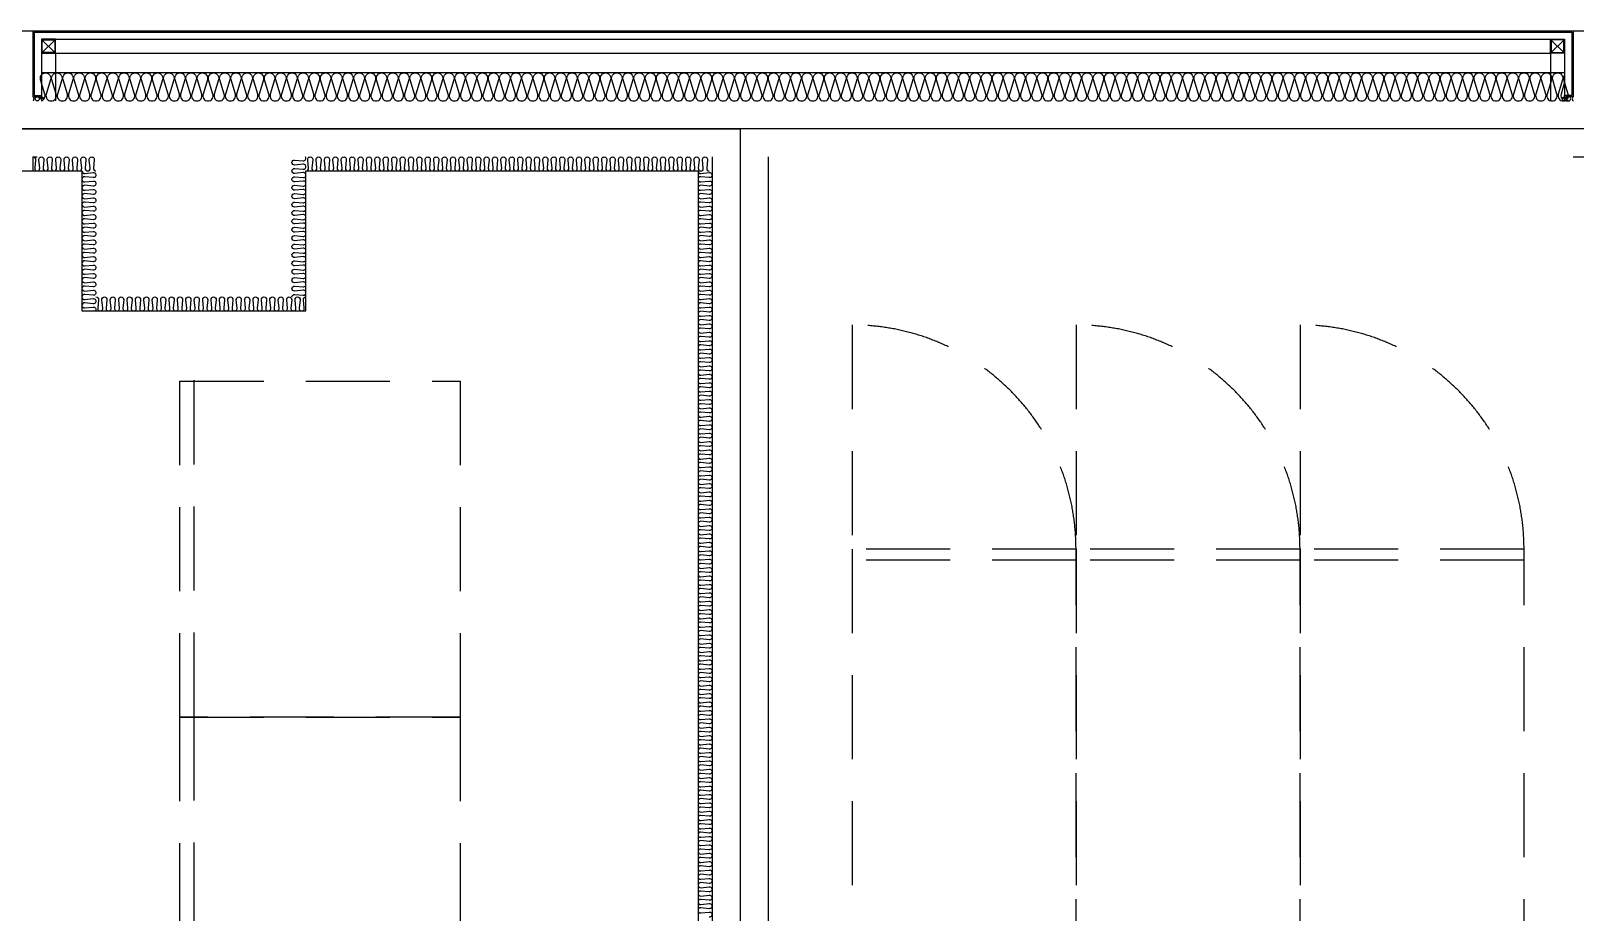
# Model space of a CAD drawing. Header units: millimetres. Extents: x -95754 to 177808, y 34455 to 149960.
# Drawn here: x 134171 to 139686, y 120209 to 123355 of the extents above; entities that cross this region are included whole.
import ezdxf

# ---------------------------------------------------------------- set-up
doc = ezdxf.new("R2010")
doc.units = ezdxf.units.MM
doc.header["$LTSCALE"] = 300
for name, pattern in [('CENTERX2', [4, 2.5, -0.5, 0.5, -0.5]), ('H1', [1.5, 1, -0.5]), ('HID', [2.8, 1.8, -1])]:
    doc.linetypes.add(name, pattern=pattern)
for name, color, linetype in [('------00 Switch Gear', 8, 'Continuous'), ('6FIN', 6, 'Continuous'), ('A-ELE-8', 8, 'Continuous'), ('A-ETC-전기', 253, 'H1'), ('A-FIN', 6, 'Continuous'), ('A-WALL-D', 7, 'Continuous'), ('A-하지철물', 55, 'Continuous'), ('ISL', 251, 'Continuous'), ('loco_SCR', 1, 'Continuous'), ('SCREW', 6, 'Continuous'), ('SHEET', 6, 'Continuous'), ('보(girder)', 7, 'HID'), ('복합판넬', 6, 'Continuous'), ('코킹', 191, 'Continuous')]:
    doc.layers.add(name, color=color, linetype=linetype)
doc.layers.add('A-ETC-AREA', color=21, linetype='Continuous', plot=False)

# ---------------------------------------------------------------- blocks, each defined once
blk = doc.blocks.new('UPS 600kV')
at = {"layer": 'A-ETC-전기'}
blk.add_line((800, 850), (-402.4, 850), dxfattribs=at)
blk.add_lwpolyline([(797.6, -100), (-402.4, -100), (-402.4, 900), (797.6, 900)], close=True, dxfattribs=at)
blk = doc.blocks.new('*U2290')
at = {"layer": '6FIN'}
blk.add_lwpolyline([(25.3, 50), (-24.7, 50), (-24.7, 0), (25.3, 0)], close=True, dxfattribs=at)
at = {"layer": 'SHEET', "color": 8}
for p, q in [((-22.2, 2.5), (22.8, 47.5)), ((22.8, 2.5), (-22.2, 47.5))]:
    blk.add_line(p, q, dxfattribs=at)
blk.add_lwpolyline([(22.3, 2.3), (-21.7, 2.3, -0.414214), (-22.4, 3), (-22.4, 47, -0.414214), (-21.7, 47.7), (22.3, 47.7, -0.414214), (23, 47), (23, 3, -0.414214)], format="xyb", close=True, dxfattribs=at)
blk = doc.blocks.new('screw-2')
at = {"layer": 'loco_SCR', "linetype": 'CENTERX2'}
blk.add_line((-8.6, 0), (20.1, 0), dxfattribs=at)
at = {"layer": 'loco_SCR'}
for p, q in [((-2.4, 1.6), (-1.7, 3)), ((-0.7, 0.3), (-2.2, 0.8)), ((0, 4), (0, -4)), ((0, 2), (12.5, 2)), ((4.2, 2.5), (2.4, -2.5)), ((5.9, 2.5), (4.1, -2.5)), ((7.6, 2.5), (5.8, -2.5)), ((9.3, 2.5), (7.5, -2.5)), ((11, 2.5), (10.3, 0.5)), ((16, 0), (11.1, 0.8)), ((16, 0), (12.4, -2)), ((16, 0), (12.5, 2)), ((-2.4, -1.6), (-1.7, -3)), ((-0.7, -0.3), (-2.2, -0.8)), ((0, -2), (12.4, -2)), ((9.8, -1), (9.2, -2.5))]:
    blk.add_line(p, q, dxfattribs=at)
for centre, radius, start, end in [((0, 0), 4, 90, 270), ((-2, 1.3), 0.5, 135, 249.90676), ((-2.1, 3.1), 0.393, 352.90945, 75.28993), ((-0.7, 0), 0.262, 273.80758, 86.54792), ((11.1, -0.6), 1.4, 70.8182, 270.52942), ((-2, -1.3), 0.5, 109.98259, 225), ((-2.1, -3), 0.393, 261.9149, 3.48676)]:
    blk.add_arc(centre, radius, start, end, dxfattribs=at)
blk = doc.blocks.new('A$Caf999d5d')
at = {"layer": 'A-FIN'}
for p, q in [((-1, 15), (25, 14.9)), ((3, 19), (29, 18.9)), ((25, 7.4), (25, 14.9)), ((28, 7.4), (25, 7.4)), ((29, 7.4), (25, 7.4)), ((29, 7.4), (29, 18.9))]:
    blk.add_line(p, q, dxfattribs=at)
at = {"layer": '코킹', "color": 1}
blk.add_circle((14.5, 7.5), 7.5, dxfattribs=at)
at = {"layer": '코킹', "color": 1, "extrusion": (0, 0, -1)}
blk.add_ellipse((-1, 7.5), major_axis=(0, 7.5), ratio=0.368706, start_param=0, end_param=3.141604, dxfattribs=at)
at = {"layer": 'SCREW', "xscale": 0.700000000000001, "yscale": 0.700000000000001, "zscale": 0.700000000000001, "rotation": 359.9997454971837}
blk.add_blockref('screw-2', (25, 11.2), dxfattribs=at)
blk = doc.blocks.new('A$C23e6e1ad')
at = {"layer": 'A-하지철물'}
for p, q in [((170, -30), (0, -30)), ((170, -80), (0, -80))]:
    blk.add_line(p, q, dxfattribs=at)
at = {"layer": '복합판넬'}
for p, q in [((250, 0), (15, 0)), ((246, -4), (19, -4))]:
    blk.add_line(p, q, dxfattribs=at)
at = {"layer": 'A-FIN', "rotation": 270}
blk.add_blockref('A$Caf999d5d', (0, -1), dxfattribs=at)
at = {"layer": '보(girder)', "rotation": 90}
blk.add_blockref('*U2290', (220, -55.3), dxfattribs=at)

msp = doc.modelspace()

# ---------------------------------------------------------------- linework, layer by layer
at = {"layer": 'A-ELE-8'}
for p, q in [((131978.6, 123355), (134178.6, 123355)), ((139678.6, 123355), (140778.6, 123355)), ((134178.6, 122905), (134193.4, 122905)), ((139678.6, 122905), (141893.4, 122905))]:
    msp.add_line(p, q, dxfattribs=at)
at = {"layer": 'A-ETC-AREA'}
for points in [[(109303.6, 107505), (145803.6, 107505), (145803.6, 123005), (109303.6, 123005)], [(109303.6, 123005), (136703.6, 123005), (136703.6, 111105), (109303.6, 111105)], [(136703.6, 111105), (141403.6, 111105), (141403.6, 123005), (136703.6, 123005)]]:
    msp.add_lwpolyline(points, close=True, dxfattribs=at)
at = {"layer": 'A-ETC-전기'}
for p, q in [((137103.6, 122305, 0), (137103.6, 121463, 0)), ((137903.6, 122305, 0), (137903.6, 121463, 0)), ((138703.6, 122305, 0), (138703.6, 121463, 0)), ((137903.6, 121465), (137103.6, 121465)), ((138703.6, 121465), (137903.6, 121465)), ((139503.6, 121465), (138703.6, 121465))]:
    msp.add_line(p, q, dxfattribs=at)
at = {"layer": 'A-ETC-전기', "elevation": 0}
for points in [[(137903.6, 121505), (137103.6, 121505), (137103.6, 119505), (137903.6, 119505)], [(138703.6, 121505), (137903.6, 121505), (137903.6, 119505), (138703.6, 119505)], [(139503.6, 121505), (138703.6, 121505), (138703.6, 119505), (139503.6, 119505)]]:
    msp.add_lwpolyline(points, close=True, dxfattribs=at)
at = {"layer": 'A-ETC-전기'}
for centre in [(137103.6, 121505), (137903.6, 121505), (138703.6, 121505)]:
    msp.add_arc(centre, 800, 0, 90, dxfattribs=at)
at = {"layer": 'A-WALL-D'}
for p, q in [((136603.6, 122905), (136603.6, 118455)), ((136803.6, 122905), (136803.6, 118455))]:
    msp.add_line(p, q, dxfattribs=at)
at = {"layer": 'A-하지철물'}
for points in [[(134258.6, 123325), (139598.6, 123325)], [(134258.6, 123275), (139598.6, 123275)]]:
    msp.add_lwpolyline(points, dxfattribs=at)
at = {"layer": 'ISL'}
msp.add_line((134178.6, 122905), (134178.6, 122855), dxfattribs=at)
at = {"layer": 'ISL', "elevation": 0}
for points in [[(134208.6, 123105.7, 0.426403), (134221.3, 123129.3), (134205.9, 123180.8, -1.372593), (134241.3, 123180.8), (134225.9, 123129.3, 0.509267), (134243.6, 123105, 0.509267), (134261.3, 123129.3), (134245.9, 123180.8, -1.372593), (134281.3, 123180.8), (134265.9, 123129.3, 0.509267), (134283.6, 123105, 0.509267), (134301.3, 123129.3), (134285.9, 123180.8, -1.372593), (134321.3, 123180.8), (134305.9, 123129.3, 0.509267), (134323.6, 123105, 0.509267), (134341.3, 123129.3), (134325.9, 123180.8, -1.372593), (134361.3, 123180.8), (134345.9, 123129.3, 0.509267), (134363.6, 123105, 0.509267), (134381.3, 123129.3), (134365.9, 123180.8, -1.372593), (134401.3, 123180.8), (134385.9, 123129.3, 0.509267), (134403.6, 123105, 0.509267), (134421.3, 123129.3), (134405.9, 123180.8, -1.372593), (134441.3, 123180.8), (134425.9, 123129.3, 0.509267), (134443.6, 123105, 0.509267), (134461.3, 123129.3), (134445.9, 123180.8, -1.372593), (134481.3, 123180.8), (134465.9, 123129.3, 0.509267), (134483.6, 123105, 0.509267), (134501.3, 123129.3), (134485.9, 123180.8, -1.372593), (134521.3, 123180.8), (134505.9, 123129.3, 0.509267), (134523.6, 123105, 0.509267), (134541.3, 123129.3), (134525.9, 123180.8, -1.372593), (134561.3, 123180.8), (134545.9, 123129.3, 0.509267), (134563.6, 123105, 0.509267), (134581.3, 123129.3), (134565.9, 123180.8, -1.372593), (134601.3, 123180.8), (134585.9, 123129.3, 0.509267), (134603.6, 123105, 0.509267), (134621.3, 123129.3), (134605.9, 123180.8, -1.372593), (134641.3, 123180.8), (134625.9, 123129.3, 0.509267), (134643.6, 123105, 0.509267), (134661.3, 123129.3), (134645.9, 123180.8, -1.372593), (134681.3, 123180.8), (134665.9, 123129.3, 0.509267), (134683.6, 123105, 0.509267), (134701.3, 123129.3), (134685.9, 123180.8, -1.372593), (134721.3, 123180.8), (134705.9, 123129.3, 0.509267), (134723.6, 123105, 0.509267), (134741.3, 123129.3), (134725.9, 123180.8, -1.372593), (134761.3, 123180.8), (134745.9, 123129.3, 0.509267), (134763.6, 123105, 0.509267), (134781.3, 123129.3), (134765.9, 123180.8, -1.372593), (134801.3, 123180.8), (134785.9, 123129.3, 0.509267), (134803.6, 123105, 0.509267), (134821.3, 123129.3), (134805.9, 123180.8, -1.372593), (134841.3, 123180.8), (134825.9, 123129.3, 0.509267), (134843.6, 123105, 0.509267), (134861.3, 123129.3), (134845.9, 123180.8, -1.372593), (134881.3, 123180.8), (134865.9, 123129.3, 0.509267), (134883.6, 123105, 0.509267), (134901.3, 123129.3), (134885.9, 123180.8, -1.372593), (134921.3, 123180.8), (134905.9, 123129.3, 0.509267), (134923.6, 123105, 0.509267), (134941.3, 123129.3), (134925.9, 123180.8, -1.372593), (134961.3, 123180.8), (134945.9, 123129.3, 0.509267), (134963.6, 123105, 0.509267), (134981.3, 123129.3), (134965.9, 123180.8, -1.372593), (135001.3, 123180.8), (134985.9, 123129.3, 0.509267), (135003.6, 123105, 0.509267), (135021.3, 123129.3), (135005.9, 123180.8, -1.372593), (135041.3, 123180.8), (135025.9, 123129.3, 0.509267), (135043.6, 123105, 0.509267), (135061.3, 123129.3), (135045.9, 123180.8, -1.372593), (135081.3, 123180.8), (135065.9, 123129.3, 0.509267), (135083.6, 123105, 0.509267), (135101.3, 123129.3), (135085.9, 123180.8, -1.372593), (135121.3, 123180.8), (135105.9, 123129.3, 0.509267), (135123.6, 123105, 0.509267), (135141.3, 123129.3), (135125.9, 123180.8, -1.372593), (135161.3, 123180.8), (135145.9, 123129.3, 0.509267), (135163.6, 123105, 0.509267), (135181.3, 123129.3), (135165.9, 123180.8, -1.372593), (135201.3, 123180.8), (135185.9, 123129.3, 0.509267), (135203.6, 123105, 0.509267), (135221.3, 123129.3), (135205.9, 123180.8, -1.372593), (135241.3, 123180.8), (135225.9, 123129.3, 0.509267), (135243.6, 123105, 0.509267), (135261.3, 123129.3), (135245.9, 123180.8, -1.372593), (135281.3, 123180.8), (135265.9, 123129.3, 0.509267), (135283.6, 123105, 0.509267), (135301.3, 123129.3), (135285.9, 123180.8, -1.372593), (135321.3, 123180.8), (135305.9, 123129.3, 0.509267), (135323.6, 123105, 0.509267), (135341.3, 123129.3), (135325.9, 123180.8, -1.372593), (135361.3, 123180.8), (135345.9, 123129.3, 0.509267), (135363.6, 123105, 0.509267), (135381.3, 123129.3), (135365.9, 123180.8, -1.372593), (135401.3, 123180.8), (135385.9, 123129.3, 0.509267), (135403.6, 123105, 0.509267), (135421.3, 123129.3), (135405.9, 123180.8, -1.372593), (135441.3, 123180.8), (135425.9, 123129.3, 0.509267), (135443.6, 123105, 0.509267), (135461.3, 123129.3), (135445.9, 123180.8, -1.372593), (135481.3, 123180.8), (135465.9, 123129.3, 0.509267), (135483.6, 123105, 0.509267), (135501.3, 123129.3), (135485.9, 123180.8, -1.372593), (135521.3, 123180.8), (135505.9, 123129.3, 0.509267), (135523.6, 123105, 0.509267), (135541.3, 123129.3), (135525.9, 123180.8, -1.372593), (135561.3, 123180.8), (135545.9, 123129.3, 0.509267), (135563.6, 123105, 0.509267), (135581.3, 123129.3), (135565.9, 123180.8, -1.372593), (135601.3, 123180.8), (135585.9, 123129.3, 0.509267), (135603.6, 123105, 0.509267), (135621.3, 123129.3), (135605.9, 123180.8, -1.372593), (135641.3, 123180.8), (135625.9, 123129.3, 0.509267), (135643.6, 123105, 0.509267), (135661.3, 123129.3), (135645.9, 123180.8, -1.372593), (135681.3, 123180.8), (135665.9, 123129.3, 0.509267), (135683.6, 123105, 0.509267), (135701.3, 123129.3), (135685.9, 123180.8, -1.372593), (135721.3, 123180.8), (135705.9, 123129.3, 0.509267), (135723.6, 123105, 0.509267), (135741.3, 123129.3), (135725.9, 123180.8, -1.372593), (135761.3, 123180.8), (135745.9, 123129.3, 0.509267), (135763.6, 123105, 0.509267), (135781.3, 123129.3), (135765.9, 123180.8, -1.372593), (135801.3, 123180.8), (135785.9, 123129.3, 0.509267), (135803.6, 123105, 0.509267), (135821.3, 123129.3), (135805.9, 123180.8, -1.372593), (135841.3, 123180.8), (135825.9, 123129.3, 0.509267), (135843.6, 123105, 0.509267), (135861.3, 123129.3), (135845.9, 123180.8, -1.372593), (135881.3, 123180.8), (135865.9, 123129.3, 0.509267), (135883.6, 123105, 0.509267), (135901.3, 123129.3), (135885.9, 123180.8, -1.372593), (135921.3, 123180.8), (135905.9, 123129.3, 0.509267), (135923.6, 123105, 0.509267), (135941.3, 123129.3), (135925.9, 123180.8, -1.372593), (135961.3, 123180.8), (135945.9, 123129.3, 0.509267), (135963.6, 123105, 0.509267), (135981.3, 123129.3), (135965.9, 123180.8, -1.372593), (136001.3, 123180.8), (135985.9, 123129.3, 0.509267), (136003.6, 123105, 0.509267), (136021.3, 123129.3), (136005.9, 123180.8, -1.372593), (136041.3, 123180.8), (136025.9, 123129.3, 0.509267), (136043.6, 123105, 0.509267), (136061.3, 123129.3), (136045.9, 123180.8, -1.372593), (136081.3, 123180.8), (136065.9, 123129.3, 0.509267), (136083.6, 123105, 0.509267), (136101.3, 123129.3), (136085.9, 123180.8, -1.372593), (136121.3, 123180.8), (136105.9, 123129.3, 0.509267), (136123.6, 123105, 0.509267), (136141.3, 123129.3), (136125.9, 123180.8, -1.372593), (136161.3, 123180.8), (136145.9, 123129.3, 0.509267), (136163.6, 123105, 0.509267), (136181.3, 123129.3), (136165.9, 123180.8, -1.372593), (136201.3, 123180.8), (136185.9, 123129.3, 0.509267), (136203.6, 123105, 0.509267), (136221.3, 123129.3), (136205.9, 123180.8, -1.372593), (136241.3, 123180.8), (136225.9, 123129.3, 0.509267), (136243.6, 123105, 0.509267), (136261.3, 123129.3), (136245.9, 123180.8, -1.372593), (136281.3, 123180.8), (136265.9, 123129.3, 0.509267), (136283.6, 123105, 0.509267), (136301.3, 123129.3), (136285.9, 123180.8, -1.372593), (136321.3, 123180.8), (136305.9, 123129.3, 0.509267), (136323.6, 123105, 0.509267), (136341.3, 123129.3), (136325.9, 123180.8, -1.372593), (136361.3, 123180.8), (136345.9, 123129.3, 0.509267), (136363.6, 123105, 0.509267), (136381.3, 123129.3), (136365.9, 123180.8, -1.372593), (136401.3, 123180.8), (136385.9, 123129.3, 0.509267), (136403.6, 123105, 0.509267), (136421.3, 123129.3), (136405.9, 123180.8, -1.372593), (136441.3, 123180.8), (136425.9, 123129.3, 0.509267), (136443.6, 123105, 0.509267), (136461.3, 123129.3), (136445.9, 123180.8, -1.372593), (136481.3, 123180.8), (136465.9, 123129.3, 0.509267), (136483.6, 123105, 0.509267), (136501.3, 123129.3), (136485.9, 123180.8, -1.372593), (136521.3, 123180.8), (136505.9, 123129.3, 0.509267), (136523.6, 123105, 0.509267), (136541.3, 123129.3), (136525.9, 123180.8, -1.372593), (136561.3, 123180.8), (136545.9, 123129.3, 0.509267), (136563.6, 123105, 0.509267), (136581.3, 123129.3), (136565.9, 123180.8, -1.372593), (136601.3, 123180.8), (136585.9, 123129.3, 0.509267), (136603.6, 123105, 0.509267), (136621.3, 123129.3), (136605.9, 123180.8, -1.372593), (136641.3, 123180.8), (136625.9, 123129.3, 0.509267), (136643.6, 123105, 0.509267), (136661.3, 123129.3), (136645.9, 123180.8, -1.372593), (136681.3, 123180.8), (136665.9, 123129.3, 0.509267), (136683.6, 123105, 0.509267), (136701.3, 123129.3), (136685.9, 123180.8, -1.372593), (136721.3, 123180.8), (136705.9, 123129.3, 0.509267), (136723.6, 123105, 0.509267), (136741.3, 123129.3), (136725.9, 123180.8, -1.372593), (136761.3, 123180.8), (136745.9, 123129.3, 0.509267), (136763.6, 123105, 0.509267), (136781.3, 123129.3), (136765.9, 123180.8, -1.372593), (136801.3, 123180.8), (136785.9, 123129.3, 0.509267), (136803.6, 123105, 0.509267), (136821.3, 123129.3), (136805.9, 123180.8, -1.372593), (136841.3, 123180.8), (136825.9, 123129.3, 0.509267), (136843.6, 123105, 0.509267), (136861.3, 123129.3), (136845.9, 123180.8, -1.372593), (136881.3, 123180.8), (136865.9, 123129.3, 0.509267), (136883.6, 123105, 0.509267), (136901.3, 123129.3), (136885.9, 123180.8, -1.372593), (136921.3, 123180.8), (136905.9, 123129.3, 0.509267), (136923.6, 123105, 0.509267), (136941.3, 123129.3), (136925.9, 123180.8, -1.372593), (136961.3, 123180.8), (136945.9, 123129.3, 0.509267), (136963.6, 123105, 0.509267), (136981.3, 123129.3), (136965.9, 123180.8, -1.372593), (137001.3, 123180.8), (136985.9, 123129.3, 0.509267), (137003.6, 123105, 0.509267), (137021.3, 123129.3), (137005.9, 123180.8, -1.372593), (137041.3, 123180.8), (137025.9, 123129.3, 0.509267), (137043.6, 123105, 0.509267), (137061.3, 123129.3), (137045.9, 123180.8, -1.372593), (137081.3, 123180.8), (137065.9, 123129.3, 0.509267), (137083.6, 123105, 0.509267), (137101.3, 123129.3), (137085.9, 123180.8, -1.372593), (137121.3, 123180.8), (137105.9, 123129.3, 0.509267), (137123.6, 123105, 0.509267), (137141.3, 123129.3), (137125.9, 123180.8, -1.372593), (137161.3, 123180.8), (137145.9, 123129.3, 0.509267), (137163.6, 123105, 0.509267), (137181.3, 123129.3), (137165.9, 123180.8, -1.372593), (137201.3, 123180.8), (137185.9, 123129.3, 0.509267), (137203.6, 123105, 0.509267), (137221.3, 123129.3), (137205.9, 123180.8, -1.372593), (137241.3, 123180.8), (137225.9, 123129.3, 0.509267), (137243.6, 123105, 0.509267), (137261.3, 123129.3), (137245.9, 123180.8, -1.372593), (137281.3, 123180.8), (137265.9, 123129.3, 0.509267), (137283.6, 123105, 0.509267), (137301.3, 123129.3), (137285.9, 123180.8, -1.372593), (137321.3, 123180.8), (137305.9, 123129.3, 0.509267), (137323.6, 123105, 0.509267), (137341.3, 123129.3), (137325.9, 123180.8, -1.372593), (137361.3, 123180.8), (137345.9, 123129.3, 0.509267), (137363.6, 123105, 0.509267), (137381.3, 123129.3), (137365.9, 123180.8, -1.372593), (137401.3, 123180.8), (137385.9, 123129.3, 0.509267), (137403.6, 123105, 0.509267), (137421.3, 123129.3), (137405.9, 123180.8, -1.372593), (137441.3, 123180.8), (137425.9, 123129.3, 0.509267), (137443.6, 123105, 0.509267), (137461.3, 123129.3), (137445.9, 123180.8, -1.372593), (137481.3, 123180.8), (137465.9, 123129.3, 0.509267), (137483.6, 123105, 0.509267), (137501.3, 123129.3), (137485.9, 123180.8, -1.372593), (137521.3, 123180.8), (137505.9, 123129.3, 0.509267), (137523.6, 123105, 0.509267), (137541.3, 123129.3), (137525.9, 123180.8, -1.372593), (137561.3, 123180.8), (137545.9, 123129.3, 0.509267), (137563.6, 123105, 0.509267), (137581.3, 123129.3), (137565.9, 123180.8, -1.372593), (137601.3, 123180.8), (137585.9, 123129.3, 0.509267), (137603.6, 123105, 0.509267), (137621.3, 123129.3), (137605.9, 123180.8, -1.372593), (137641.3, 123180.8), (137625.9, 123129.3, 0.509267), (137643.6, 123105, 0.509267), (137661.3, 123129.3), (137645.9, 123180.8, -1.372593), (137681.3, 123180.8), (137665.9, 123129.3, 0.509267), (137683.6, 123105, 0.509267), (137701.3, 123129.3), (137685.9, 123180.8, -1.372593), (137721.3, 123180.8), (137705.9, 123129.3, 0.509267), (137723.6, 123105, 0.509267), (137741.3, 123129.3), (137725.9, 123180.8, -1.372593), (137761.3, 123180.8), (137745.9, 123129.3, 0.509267), (137763.6, 123105, 0.509267), (137781.3, 123129.3), (137765.9, 123180.8, -1.372593), (137801.3, 123180.8), (137785.9, 123129.3, 0.509267), (137803.6, 123105, 0.509267), (137821.3, 123129.3), (137805.9, 123180.8, -1.372593), (137841.3, 123180.8), (137825.9, 123129.3, 0.509267), (137843.6, 123105, 0.509267), (137861.3, 123129.3), (137845.9, 123180.8, -1.372593), (137881.3, 123180.8), (137865.9, 123129.3, 0.509267), (137883.6, 123105, 0.509267), (137901.3, 123129.3), (137885.9, 123180.8, -1.372593), (137921.3, 123180.8), (137905.9, 123129.3, 0.509267), (137923.6, 123105, 0.509267), (137941.3, 123129.3), (137925.9, 123180.8, -1.372593), (137961.3, 123180.8), (137945.9, 123129.3, 0.509267), (137963.6, 123105, 0.509267), (137981.3, 123129.3), (137965.9, 123180.8, -1.372593), (138001.3, 123180.8), (137985.9, 123129.3, 0.509267), (138003.6, 123105, 0.509267), (138021.3, 123129.3), (138005.9, 123180.8, -1.372593), (138041.3, 123180.8), (138025.9, 123129.3, 0.509267), (138043.6, 123105, 0.509267), (138061.3, 123129.3), (138045.9, 123180.8, -1.372593), (138081.3, 123180.8), (138065.9, 123129.3, 0.509267), (138083.6, 123105, 0.509267), (138101.3, 123129.3), (138085.9, 123180.8, -1.372593), (138121.3, 123180.8), (138105.9, 123129.3, 0.509267), (138123.6, 123105, 0.509267), (138141.3, 123129.3), (138125.9, 123180.8, -1.372593), (138161.3, 123180.8), (138145.9, 123129.3, 0.509267), (138163.6, 123105, 0.509267), (138181.3, 123129.3), (138165.9, 123180.8, -1.372593), (138201.3, 123180.8), (138185.9, 123129.3, 0.509267), (138203.6, 123105, 0.509267), (138221.3, 123129.3), (138205.9, 123180.8, -1.372593), (138241.3, 123180.8), (138225.9, 123129.3, 0.509267), (138243.6, 123105, 0.509267), (138261.3, 123129.3), (138245.9, 123180.8, -1.372593), (138281.3, 123180.8), (138265.9, 123129.3, 0.509267), (138283.6, 123105, 0.509267), (138301.3, 123129.3), (138285.9, 123180.8, -1.372593), (138321.3, 123180.8), (138305.9, 123129.3, 0.509267), (138323.6, 123105, 0.509267), (138341.3, 123129.3), (138325.9, 123180.8, -1.372593), (138361.3, 123180.8), (138345.9, 123129.3, 0.509267), (138363.6, 123105, 0.509267), (138381.3, 123129.3), (138365.9, 123180.8, -1.372593), (138401.3, 123180.8), (138385.9, 123129.3, 0.509267), (138403.6, 123105, 0.509267), (138421.3, 123129.3), (138405.9, 123180.8, -1.372593), (138441.3, 123180.8), (138425.9, 123129.3, 0.509267), (138443.6, 123105, 0.509267), (138461.3, 123129.3), (138445.9, 123180.8, -1.372593), (138481.3, 123180.8), (138465.9, 123129.3, 0.509267), (138483.6, 123105, 0.509267), (138501.3, 123129.3), (138485.9, 123180.8, -1.372593), (138521.3, 123180.8), (138505.9, 123129.3, 0.509267), (138523.6, 123105, 0.509267), (138541.3, 123129.3), (138525.9, 123180.8, -1.372593), (138561.3, 123180.8), (138545.9, 123129.3, 0.509267), (138563.6, 123105, 0.509267), (138581.3, 123129.3), (138565.9, 123180.8, -1.372593), (138601.3, 123180.8), (138585.9, 123129.3, 0.509267), (138603.6, 123105, 0.509267), (138621.3, 123129.3), (138605.9, 123180.8, -1.372593), (138641.3, 123180.8), (138625.9, 123129.3, 0.509267), (138643.6, 123105, 0.509267), (138661.3, 123129.3), (138645.9, 123180.8, -1.372593), (138681.3, 123180.8), (138665.9, 123129.3, 0.509267), (138683.6, 123105, 0.509267), (138701.3, 123129.3), (138685.9, 123180.8, -1.372593), (138721.3, 123180.8), (138705.9, 123129.3, 0.509267), (138723.6, 123105, 0.509267), (138741.3, 123129.3), (138725.9, 123180.8, -1.372593), (138761.3, 123180.8), (138745.9, 123129.3, 0.509267), (138763.6, 123105, 0.509267), (138781.3, 123129.3), (138765.9, 123180.8, -1.372593), (138801.3, 123180.8), (138785.9, 123129.3, 0.509267), (138803.6, 123105, 0.509267), (138821.3, 123129.3), (138805.9, 123180.8, -1.372593), (138841.3, 123180.8), (138825.9, 123129.3, 0.509267), (138843.6, 123105, 0.509267), (138861.3, 123129.3), (138845.9, 123180.8, -1.372593), (138881.3, 123180.8), (138865.9, 123129.3, 0.509267), (138883.6, 123105, 0.509267), (138901.3, 123129.3), (138885.9, 123180.8, -1.372593), (138921.3, 123180.8), (138905.9, 123129.3, 0.509267), (138923.6, 123105, 0.509267), (138941.3, 123129.3), (138925.9, 123180.8, -1.372593), (138961.3, 123180.8), (138945.9, 123129.3, 0.509267), (138963.6, 123105, 0.509267), (138981.3, 123129.3), (138965.9, 123180.8, -1.372593), (139001.3, 123180.8), (138985.9, 123129.3, 0.509267), (139003.6, 123105, 0.509267), (139021.3, 123129.3), (139005.9, 123180.8, -1.372593), (139041.3, 123180.8), (139025.9, 123129.3, 0.509267), (139043.6, 123105, 0.509267), (139061.3, 123129.3), (139045.9, 123180.8, -1.372593), (139081.3, 123180.8), (139065.9, 123129.3, 0.509267), (139083.6, 123105, 0.509267), (139101.3, 123129.3), (139085.9, 123180.8, -1.372593), (139121.3, 123180.8), (139105.9, 123129.3, 0.509267), (139123.6, 123105, 0.509267), (139141.3, 123129.3), (139125.9, 123180.8, -1.372593), (139161.3, 123180.8), (139145.9, 123129.3, 0.509267), (139163.6, 123105, 0.509267), (139181.3, 123129.3), (139165.9, 123180.8, -1.372593), (139201.3, 123180.8), (139185.9, 123129.3, 0.509267), (139203.6, 123105, 0.509267), (139221.3, 123129.3), (139205.9, 123180.8, -1.372593), (139241.3, 123180.8), (139225.9, 123129.3, 0.509267), (139243.6, 123105, 0.509267), (139261.3, 123129.3), (139245.9, 123180.8, -1.372593), (139281.3, 123180.8), (139265.9, 123129.3, 0.509267), (139283.6, 123105, 0.509267), (139301.3, 123129.3), (139285.9, 123180.8, -1.372593), (139321.3, 123180.8), (139305.9, 123129.3, 0.509267), (139323.6, 123105, 0.509267), (139341.3, 123129.3), (139325.9, 123180.8, -1.372593), (139361.3, 123180.8), (139345.9, 123129.3, 0.509267), (139363.6, 123105, 0.509267), (139381.3, 123129.3), (139365.9, 123180.8, -1.372593), (139401.3, 123180.8), (139385.9, 123129.3, 0.509267), (139403.6, 123105, 0.509267), (139421.3, 123129.3), (139405.9, 123180.8, -1.372593), (139441.3, 123180.8), (139425.9, 123129.3, 0.509267), (139443.6, 123105, 0.509267), (139461.3, 123129.3), (139445.9, 123180.8, -1.372593), (139481.3, 123180.8), (139465.9, 123129.3, 0.509267), (139483.6, 123105, 0.509267), (139501.3, 123129.3), (139485.9, 123180.8, -1.372593), (139521.3, 123180.8), (139505.9, 123129.3, 0.509267), (139523.6, 123105, 0.509267), (139541.3, 123129.3), (139525.9, 123180.8, -1.372593), (139561.3, 123180.8), (139545.9, 123129.3, 0.509267), (139563.6, 123105, 0.509267), (139581.3, 123129.3), (139565.9, 123180.8, -1.372593), (139601.3, 123180.8), (139585.9, 123129.3, 0.509267), (139603.6, 123105, 0.509267), (139621.3, 123129.3), (139605.9, 123180.8, -1.372593), (139641.3, 123180.8), (139625.9, 123129.3, 0.509267), (139643.6, 123105, 0.509267), (139661.3, 123129.3), (139645.9, 123180.8, -0.239137), (139648.6, 123197.4, -0.239137)], [(139648.6, 123171.8), (139635.9, 123129.3, 0.702873), (139663.6, 123107.9)], [(134178.6, 122905, -0.445097), (134187.6, 122895), (134184.6, 122865, 0.44469), (134193.6, 122855, 0.44469), (134202.6, 122865), (134199.6, 122895, -1.108889), (134217.6, 122895), (134214.6, 122865, 0.44469), (134223.6, 122855, 0.44469), (134232.6, 122865), (134229.6, 122895, -1.108889), (134247.6, 122895), (134244.6, 122865, 0.44469), (134253.6, 122855, 0.44469), (134262.6, 122865), (134259.6, 122895, -1.108889), (134277.6, 122895), (134274.6, 122865, 0.44469), (134283.6, 122855, 0.44469), (134292.6, 122865), (134289.6, 122895, -1.108889), (134307.6, 122895), (134304.6, 122865, 0.44469), (134313.6, 122855, 0.44469), (134322.6, 122865), (134319.6, 122895, -1.108889), (134337.6, 122895), (134334.6, 122865, 0.44469), (134343.6, 122855, 0.44469), (134352.6, 122865), (134349.6, 122895, -1.108889), (134367.6, 122895), (134364.6, 122865, 0.44469), (134373.6, 122855, 0.44469), (134382.6, 122865), (134379.6, 122895, -1.108889), (134397.6, 122895), (134394.6, 122865, 0.444359), (134403.6, 122855)], [(135103.6, 122405, -0.44469), (135113.6, 122414), (135143.6, 122411, 1.108889), (135143.6, 122429), (135113.6, 122426, -0.44469), (135103.6, 122435, -0.44469), (135113.6, 122444), (135143.6, 122441, 1.108889), (135143.6, 122459), (135113.6, 122456, -0.44469), (135103.6, 122465, -0.44469), (135113.6, 122474), (135143.6, 122471, 1.108889), (135143.6, 122489), (135113.6, 122486, -0.44469), (135103.6, 122495, -0.44469), (135113.6, 122504), (135143.6, 122501, 1.108889), (135143.6, 122519), (135113.6, 122516, -0.44469), (135103.6, 122525, -0.44469), (135113.6, 122534), (135143.6, 122531, 1.108889), (135143.6, 122549), (135113.6, 122546, -0.44469), (135103.6, 122555, -0.44469), (135113.6, 122564), (135143.6, 122561, 1.108889), (135143.6, 122579), (135113.6, 122576, -0.44469), (135103.6, 122585, -0.44469), (135113.6, 122594), (135143.6, 122591, 1.108889), (135143.6, 122609), (135113.6, 122606, -0.44469), (135103.6, 122615, -0.44469), (135113.6, 122624), (135143.6, 122621, 1.108889), (135143.6, 122639), (135113.6, 122636, -0.44469), (135103.6, 122645, -0.44469), (135113.6, 122654), (135143.6, 122651, 1.108889), (135143.6, 122669), (135113.6, 122666, -0.44469), (135103.6, 122675, -0.44469), (135113.6, 122684), (135143.6, 122681, 1.108889), (135143.6, 122699), (135113.6, 122696, -0.44469), (135103.6, 122705, -0.44469), (135113.6, 122714), (135143.6, 122711, 1.108889), (135143.6, 122729), (135113.6, 122726, -0.44469), (135103.6, 122735, -0.44469), (135113.6, 122744), (135143.6, 122741, 1.108889), (135143.6, 122759), (135113.6, 122756, -0.44469), (135103.6, 122765, -0.44469), (135113.6, 122774), (135143.6, 122771, 1.108889), (135143.6, 122789), (135113.6, 122786, -0.44469), (135103.6, 122795, -0.44469), (135113.6, 122804), (135143.6, 122801, 1.108889), (135143.6, 122819), (135113.6, 122816, -0.44469), (135103.6, 122825, -0.44469), (135113.6, 122834), (135143.6, 122831, 1.108889), (135143.6, 122849), (135113.6, 122846, -0.44469), (135103.6, 122855, -0.44469), (135113.6, 122864), (135143.6, 122861, 1.108889), (135143.6, 122879), (135113.6, 122876, -0.44469), (135103.6, 122885, -0.44469), (135113.6, 122894), (135143.6, 122891, 0.633281), (135152.1, 122905, 0.633281)], [(135153.6, 122855, 0.44469), (135162.6, 122865), (135159.6, 122895, -1.108889), (135177.6, 122895), (135174.6, 122865, 0.44469), (135183.6, 122855, 0.44469), (135192.6, 122865), (135189.6, 122895, -1.108889), (135207.6, 122895), (135204.6, 122865, 0.44469), (135213.6, 122855, 0.44469), (135222.6, 122865), (135219.6, 122895, -1.108889), (135237.6, 122895), (135234.6, 122865, 0.44469), (135243.6, 122855, 0.44469), (135252.6, 122865), (135249.6, 122895, -1.108889), (135267.6, 122895), (135264.6, 122865, 0.44469), (135273.6, 122855, 0.44469), (135282.6, 122865), (135279.6, 122895, -1.108889), (135297.6, 122895), (135294.6, 122865, 0.44469), (135303.6, 122855, 0.44469), (135312.6, 122865), (135309.6, 122895, -1.108889), (135327.6, 122895), (135324.6, 122865, 0.44469), (135333.6, 122855, 0.44469), (135342.6, 122865), (135339.6, 122895, -1.108889), (135357.6, 122895), (135354.6, 122865, 0.44469), (135363.6, 122855, 0.44469), (135372.6, 122865), (135369.6, 122895, -1.108889), (135387.6, 122895), (135384.6, 122865, 0.44469), (135393.6, 122855, 0.44469), (135402.6, 122865), (135399.6, 122895, -1.108889), (135417.6, 122895), (135414.6, 122865, 0.44469), (135423.6, 122855, 0.44469), (135432.6, 122865), (135429.6, 122895, -1.108889), (135447.6, 122895), (135444.6, 122865, 0.44469), (135453.6, 122855, 0.44469), (135462.6, 122865), (135459.6, 122895, -1.108889), (135477.6, 122895), (135474.6, 122865, 0.44469), (135483.6, 122855, 0.44469), (135492.6, 122865), (135489.6, 122895, -1.108889), (135507.6, 122895), (135504.6, 122865, 0.44469), (135513.6, 122855, 0.44469), (135522.6, 122865), (135519.6, 122895, -1.108889), (135537.6, 122895), (135534.6, 122865, 0.44469), (135543.6, 122855, 0.44469), (135552.6, 122865), (135549.6, 122895, -1.108889), (135567.6, 122895), (135564.6, 122865, 0.44469), (135573.6, 122855, 0.44469), (135582.6, 122865), (135579.6, 122895, -1.108889), (135597.6, 122895), (135594.6, 122865, 0.44469), (135603.6, 122855, 0.44469), (135612.6, 122865), (135609.6, 122895, -1.108889), (135627.6, 122895), (135624.6, 122865, 0.44469), (135633.6, 122855, 0.44469), (135642.6, 122865), (135639.6, 122895, -1.108889), (135657.6, 122895), (135654.6, 122865, 0.44469), (135663.6, 122855, 0.44469), (135672.6, 122865), (135669.6, 122895, -1.108889), (135687.6, 122895), (135684.6, 122865, 0.44469), (135693.6, 122855, 0.44469), (135702.6, 122865), (135699.6, 122895, -1.108889), (135717.6, 122895), (135714.6, 122865, 0.44469), (135723.6, 122855, 0.44469), (135732.6, 122865), (135729.6, 122895, -1.108889), (135747.6, 122895), (135744.6, 122865, 0.44469), (135753.6, 122855, 0.44469), (135762.6, 122865), (135759.6, 122895, -1.108889), (135777.6, 122895), (135774.6, 122865, 0.44469), (135783.6, 122855, 0.44469), (135792.6, 122865), (135789.6, 122895, -1.108889), (135807.6, 122895), (135804.6, 122865, 0.44469), (135813.6, 122855, 0.44469), (135822.6, 122865), (135819.6, 122895, -1.108889), (135837.6, 122895), (135834.6, 122865, 0.44469), (135843.6, 122855, 0.44469), (135852.6, 122865), (135849.6, 122895, -1.108889), (135867.6, 122895), (135864.6, 122865, 0.44469), (135873.6, 122855, 0.44469), (135882.6, 122865), (135879.6, 122895, -1.108889), (135897.6, 122895), (135894.6, 122865, 0.44469), (135903.6, 122855, 0.44469), (135912.6, 122865), (135909.6, 122895, -1.108889), (135927.6, 122895), (135924.6, 122865, 0.44469), (135933.6, 122855, 0.44469), (135942.6, 122865), (135939.6, 122895, -1.108889), (135957.6, 122895), (135954.6, 122865, 0.44469), (135963.6, 122855, 0.44469), (135972.6, 122865), (135969.6, 122895, -1.108889), (135987.6, 122895), (135984.6, 122865, 0.44469), (135993.6, 122855, 0.44469), (136002.6, 122865), (135999.6, 122895, -1.108889), (136017.6, 122895), (136014.6, 122865, 0.44469), (136023.6, 122855, 0.44469), (136032.6, 122865), (136029.6, 122895, -1.108889), (136047.6, 122895), (136044.6, 122865, 0.44469), (136053.6, 122855, 0.44469), (136062.6, 122865), (136059.6, 122895, -1.108889), (136077.6, 122895), (136074.6, 122865, 0.44469), (136083.6, 122855, 0.44469), (136092.6, 122865), (136089.6, 122895, -1.108889), (136107.6, 122895), (136104.6, 122865, 0.44469), (136113.6, 122855, 0.44469), (136122.6, 122865), (136119.6, 122895, -1.108889), (136137.6, 122895), (136134.6, 122865, 0.44469), (136143.6, 122855, 0.44469), (136152.6, 122865), (136149.6, 122895, -1.108889), (136167.6, 122895), (136164.6, 122865, 0.44469), (136173.6, 122855, 0.44469), (136182.6, 122865), (136179.6, 122895, -1.108889), (136197.6, 122895), (136194.6, 122865, 0.44469), (136203.6, 122855, 0.44469), (136212.6, 122865), (136209.6, 122895, -1.108889), (136227.6, 122895), (136224.6, 122865, 0.44469), (136233.6, 122855, 0.44469), (136242.6, 122865), (136239.6, 122895, -1.108889), (136257.6, 122895), (136254.6, 122865, 0.44469), (136263.6, 122855, 0.44469), (136272.6, 122865), (136269.6, 122895, -1.108889), (136287.6, 122895), (136284.6, 122865, 0.44469), (136293.6, 122855, 0.44469), (136302.6, 122865), (136299.6, 122895, -1.108889), (136317.6, 122895), (136314.6, 122865, 0.44469), (136323.6, 122855, 0.44469), (136332.6, 122865), (136329.6, 122895, -1.108889), (136347.6, 122895), (136344.6, 122865, 0.44469), (136353.6, 122855, 0.44469), (136362.6, 122865), (136359.6, 122895, -1.108889), (136377.6, 122895), (136374.6, 122865, 0.44469), (136383.6, 122855, 0.44469), (136392.6, 122865), (136389.6, 122895, -1.108889), (136407.6, 122895), (136404.6, 122865, 0.44469), (136413.6, 122855, 0.44469), (136422.6, 122865), (136419.6, 122895, -1.108889), (136437.6, 122895), (136434.6, 122865, 0.44469), (136443.6, 122855, 0.44469), (136452.6, 122865), (136449.6, 122895, -1.108889), (136467.6, 122895), (136464.6, 122865, 0.44469), (136473.6, 122855, 0.44469), (136482.6, 122865), (136479.6, 122895, -1.108889), (136497.6, 122895), (136494.6, 122865, 0.44469), (136503.6, 122855, 0.44469), (136512.6, 122865), (136509.6, 122895, -1.108889), (136527.6, 122895), (136524.6, 122865, 0.44469), (136533.6, 122855, 0.44469), (136542.6, 122865), (136539.6, 122895, -1.108889), (136557.6, 122895), (136554.6, 122865, 0.44469), (136563.6, 122855, 0.44469), (136572.6, 122865), (136569.6, 122895, -1.108889), (136587.6, 122895), (136584.6, 122865, 0.44469), (136593.6, 122855)], [(134353.6, 122855, 0.44469), (134363.6, 122846), (134393.6, 122849, -1.108889), (134393.6, 122831), (134363.6, 122834, 0.44469), (134353.6, 122825, 0.44469), (134363.6, 122816), (134393.6, 122819, -1.108889), (134393.6, 122801), (134363.6, 122804, 0.44469), (134353.6, 122795, 0.44469), (134363.6, 122786), (134393.6, 122789, -1.108889), (134393.6, 122771), (134363.6, 122774, 0.44469), (134353.6, 122765, 0.44469), (134363.6, 122756), (134393.6, 122759, -1.108889), (134393.6, 122741), (134363.6, 122744, 0.44469), (134353.6, 122735, 0.44469), (134363.6, 122726), (134393.6, 122729, -1.108889), (134393.6, 122711), (134363.6, 122714, 0.44469), (134353.6, 122705, 0.44469), (134363.6, 122696), (134393.6, 122699, -1.108889), (134393.6, 122681), (134363.6, 122684, 0.44469), (134353.6, 122675, 0.44469), (134363.6, 122666), (134393.6, 122669, -1.108889), (134393.6, 122651), (134363.6, 122654, 0.44469), (134353.6, 122645, 0.44469), (134363.6, 122636), (134393.6, 122639, -1.108889), (134393.6, 122621), (134363.6, 122624, 0.44469), (134353.6, 122615, 0.44469), (134363.6, 122606), (134393.6, 122609, -1.108889), (134393.6, 122591), (134363.6, 122594, 0.44469), (134353.6, 122585, 0.44469), (134363.6, 122576), (134393.6, 122579, -1.108889), (134393.6, 122561), (134363.6, 122564, 0.44469), (134353.6, 122555, 0.44469), (134363.6, 122546), (134393.6, 122549, -1.108889), (134393.6, 122531), (134363.6, 122534, 0.44469), (134353.6, 122525, 0.44469), (134363.6, 122516), (134393.6, 122519, -1.108889), (134393.6, 122501), (134363.6, 122504, 0.44469), (134353.6, 122495, 0.44469), (134363.6, 122486), (134393.6, 122489, -1.108889), (134393.6, 122471), (134363.6, 122474, 0.44469), (134353.6, 122465, 0.44469), (134363.6, 122456), (134393.6, 122459, -1.108889), (134393.6, 122441), (134363.6, 122444, 0.44469), (134353.6, 122435, 0.44469), (134363.6, 122426), (134393.6, 122429, -1.108889), (134393.6, 122411), (134363.6, 122414, 0.44469), (134353.6, 122405, 0.44469), (134363.6, 122396), (134393.6, 122399, -1.108889), (134393.6, 122381), (134363.6, 122384, 0.44469), (134353.6, 122375, 0.44469), (134363.6, 122366), (134393.6, 122369, -0.633281), (134402.1, 122355, -0.633281)], [(136553.6, 122855, 0.44469), (136563.6, 122846), (136593.6, 122849, -1.108889), (136593.6, 122831), (136563.6, 122834, 0.44469), (136553.6, 122825, 0.44469), (136563.6, 122816), (136593.6, 122819, -1.108889), (136593.6, 122801), (136563.6, 122804, 0.44469), (136553.6, 122795, 0.44469), (136563.6, 122786), (136593.6, 122789, -1.108889), (136593.6, 122771), (136563.6, 122774, 0.44469), (136553.6, 122765, 0.44469), (136563.6, 122756), (136593.6, 122759, -1.108889), (136593.6, 122741), (136563.6, 122744, 0.44469), (136553.6, 122735, 0.44469), (136563.6, 122726), (136593.6, 122729, -1.108889), (136593.6, 122711), (136563.6, 122714, 0.44469), (136553.6, 122705, 0.44469), (136563.6, 122696), (136593.6, 122699, -1.108889), (136593.6, 122681), (136563.6, 122684, 0.44469), (136553.6, 122675, 0.44469), (136563.6, 122666), (136593.6, 122669, -1.108889), (136593.6, 122651), (136563.6, 122654, 0.44469), (136553.6, 122645, 0.44469), (136563.6, 122636), (136593.6, 122639, -1.108889), (136593.6, 122621), (136563.6, 122624, 0.44469), (136553.6, 122615, 0.44469), (136563.6, 122606), (136593.6, 122609, -1.108889), (136593.6, 122591), (136563.6, 122594, 0.44469), (136553.6, 122585, 0.44469), (136563.6, 122576), (136593.6, 122579, -1.108889), (136593.6, 122561), (136563.6, 122564, 0.44469), (136553.6, 122555, 0.44469), (136563.6, 122546), (136593.6, 122549, -1.108889), (136593.6, 122531), (136563.6, 122534, 0.44469), (136553.6, 122525, 0.44469), (136563.6, 122516), (136593.6, 122519, -1.108889), (136593.6, 122501), (136563.6, 122504, 0.44469), (136553.6, 122495, 0.44469), (136563.6, 122486), (136593.6, 122489, -1.108889), (136593.6, 122471), (136563.6, 122474, 0.44469), (136553.6, 122465, 0.44469), (136563.6, 122456), (136593.6, 122459, -1.108889), (136593.6, 122441), (136563.6, 122444, 0.44469), (136553.6, 122435, 0.44469), (136563.6, 122426), (136593.6, 122429, -1.108889), (136593.6, 122411), (136563.6, 122414, 0.44469), (136553.6, 122405, 0.44469), (136563.6, 122396), (136593.6, 122399, -1.108889), (136593.6, 122381), (136563.6, 122384, 0.44469), (136553.6, 122375, 0.44469), (136563.6, 122366), (136593.6, 122369, -1.108889), (136593.6, 122351), (136563.6, 122354, 0.44469), (136553.6, 122345, 0.44469), (136563.6, 122336), (136593.6, 122339, -1.108889), (136593.6, 122321), (136563.6, 122324, 0.44469), (136553.6, 122315, 0.44469), (136563.6, 122306), (136593.6, 122309, -1.108889), (136593.6, 122291), (136563.6, 122294, 0.44469), (136553.6, 122285, 0.44469), (136563.6, 122276), (136593.6, 122279, -1.108889), (136593.6, 122261), (136563.6, 122264, 0.44469), (136553.6, 122255, 0.44469), (136563.6, 122246), (136593.6, 122249, -1.108889), (136593.6, 122231), (136563.6, 122234, 0.44469), (136553.6, 122225, 0.44469), (136563.6, 122216), (136593.6, 122219, -1.108889), (136593.6, 122201), (136563.6, 122204, 0.44469), (136553.6, 122195, 0.44469), (136563.6, 122186), (136593.6, 122189, -1.108889), (136593.6, 122171), (136563.6, 122174, 0.44469), (136553.6, 122165, 0.44469), (136563.6, 122156), (136593.6, 122159, -1.108889), (136593.6, 122141), (136563.6, 122144, 0.44469), (136553.6, 122135, 0.44469), (136563.6, 122126), (136593.6, 122129, -1.108889), (136593.6, 122111), (136563.6, 122114, 0.44469), (136553.6, 122105, 0.44469), (136563.6, 122096), (136593.6, 122099, -1.108889), (136593.6, 122081), (136563.6, 122084, 0.44469), (136553.6, 122075, 0.44469), (136563.6, 122066), (136593.6, 122069, -1.108889), (136593.6, 122051), (136563.6, 122054, 0.44469), (136553.6, 122045, 0.44469), (136563.6, 122036), (136593.6, 122039, -1.108889), (136593.6, 122021), (136563.6, 122024, 0.44469), (136553.6, 122015, 0.44469), (136563.6, 122006), (136593.6, 122009, -1.108889), (136593.6, 121991), (136563.6, 121994, 0.44469), (136553.6, 121985, 0.44469), (136563.6, 121976), (136593.6, 121979, -1.108889), (136593.6, 121961), (136563.6, 121964, 0.44469), (136553.6, 121955, 0.44469), (136563.6, 121946), (136593.6, 121949, -1.108889), (136593.6, 121931), (136563.6, 121934, 0.44469), (136553.6, 121925, 0.44469), (136563.6, 121916), (136593.6, 121919, -1.108889), (136593.6, 121901), (136563.6, 121904, 0.44469), (136553.6, 121895, 0.44469), (136563.6, 121886), (136593.6, 121889, -1.108889), (136593.6, 121871), (136563.6, 121874, 0.44469), (136553.6, 121865, 0.44469), (136563.6, 121856), (136593.6, 121859, -1.108889), (136593.6, 121841), (136563.6, 121844, 0.44469), (136553.6, 121835, 0.44469), (136563.6, 121826), (136593.6, 121829, -1.108889), (136593.6, 121811), (136563.6, 121814, 0.44469), (136553.6, 121805, 0.44469), (136563.6, 121796), (136593.6, 121799, -1.108889), (136593.6, 121781), (136563.6, 121784, 0.44469), (136553.6, 121775, 0.44469), (136563.6, 121766), (136593.6, 121769, -1.108889), (136593.6, 121751), (136563.6, 121754, 0.44469), (136553.6, 121745, 0.44469), (136563.6, 121736), (136593.6, 121739, -1.108889), (136593.6, 121721), (136563.6, 121724, 0.44469), (136553.6, 121715, 0.44469), (136563.6, 121706), (136593.6, 121709, -1.108889), (136593.6, 121691), (136563.6, 121694, 0.44469), (136553.6, 121685, 0.44469), (136563.6, 121676), (136593.6, 121679, -1.108889), (136593.6, 121661), (136563.6, 121664, 0.44469), (136553.6, 121655, 0.44469), (136563.6, 121646), (136593.6, 121649, -1.108889), (136593.6, 121631), (136563.6, 121634, 0.44469), (136553.6, 121625, 0.44469), (136563.6, 121616), (136593.6, 121619, -1.108889), (136593.6, 121601), (136563.6, 121604, 0.44469), (136553.6, 121595, 0.44469), (136563.6, 121586), (136593.6, 121589, -1.108889), (136593.6, 121571), (136563.6, 121574, 0.44469), (136553.6, 121565, 0.44469), (136563.6, 121556), (136593.6, 121559, -1.108889), (136593.6, 121541), (136563.6, 121544, 0.44469), (136553.6, 121535, 0.44469), (136563.6, 121526), (136593.6, 121529, -1.108889), (136593.6, 121511), (136563.6, 121514, 0.44469), (136553.6, 121505, 0.44469), (136563.6, 121496), (136593.6, 121499, -1.108889), (136593.6, 121481), (136563.6, 121484, 0.44469), (136553.6, 121475, 0.44469), (136563.6, 121466), (136593.6, 121469, -1.108889), (136593.6, 121451), (136563.6, 121454, 0.44469), (136553.6, 121445, 0.44469), (136563.6, 121436), (136593.6, 121439, -1.108889), (136593.6, 121421), (136563.6, 121424, 0.44469), (136553.6, 121415, 0.44469), (136563.6, 121406), (136593.6, 121409, -1.108889), (136593.6, 121391), (136563.6, 121394, 0.44469), (136553.6, 121385, 0.44469), (136563.6, 121376), (136593.6, 121379, -1.108889), (136593.6, 121361), (136563.6, 121364, 0.44469), (136553.6, 121355, 0.44469), (136563.6, 121346), (136593.6, 121349, -1.108889), (136593.6, 121331), (136563.6, 121334, 0.44469), (136553.6, 121325, 0.44469), (136563.6, 121316), (136593.6, 121319, -1.108889), (136593.6, 121301), (136563.6, 121304, 0.44469), (136553.6, 121295, 0.44469), (136563.6, 121286), (136593.6, 121289, -1.108889), (136593.6, 121271), (136563.6, 121274, 0.44469), (136553.6, 121265, 0.44469), (136563.6, 121256), (136593.6, 121259, -1.108889), (136593.6, 121241), (136563.6, 121244, 0.44469), (136553.6, 121235, 0.44469), (136563.6, 121226), (136593.6, 121229, -1.108889), (136593.6, 121211), (136563.6, 121214, 0.44469), (136553.6, 121205, 0.44469), (136563.6, 121196), (136593.6, 121199, -1.108889), (136593.6, 121181), (136563.6, 121184, 0.44469), (136553.6, 121175, 0.44469), (136563.6, 121166), (136593.6, 121169, -1.108889), (136593.6, 121151), (136563.6, 121154, 0.44469), (136553.6, 121145, 0.44469), (136563.6, 121136), (136593.6, 121139, -1.108889), (136593.6, 121121), (136563.6, 121124, 0.44469), (136553.6, 121115, 0.44469), (136563.6, 121106), (136593.6, 121109, -1.108889), (136593.6, 121091), (136563.6, 121094, 0.44469), (136553.6, 121085, 0.44469), (136563.6, 121076), (136593.6, 121079, -1.108889), (136593.6, 121061), (136563.6, 121064, 0.44469), (136553.6, 121055, 0.44469), (136563.6, 121046), (136593.6, 121049, -1.108889), (136593.6, 121031), (136563.6, 121034, 0.44469), (136553.6, 121025, 0.44469), (136563.6, 121016), (136593.6, 121019, -1.108889), (136593.6, 121001), (136563.6, 121004, 0.44469), (136553.6, 120995, 0.44469), (136563.6, 120986), (136593.6, 120989, -1.108889), (136593.6, 120971), (136563.6, 120974, 0.44469), (136553.6, 120965, 0.44469), (136563.6, 120956), (136593.6, 120959, -1.108889), (136593.6, 120941), (136563.6, 120944, 0.44469), (136553.6, 120935, 0.44469), (136563.6, 120926), (136593.6, 120929, -1.108889), (136593.6, 120911), (136563.6, 120914, 0.44469), (136553.6, 120905, 0.44469), (136563.6, 120896), (136593.6, 120899, -1.108889), (136593.6, 120881), (136563.6, 120884, 0.44469), (136553.6, 120875, 0.44469), (136563.6, 120866), (136593.6, 120869, -1.108889), (136593.6, 120851), (136563.6, 120854, 0.44469), (136553.6, 120845, 0.44469), (136563.6, 120836), (136593.6, 120839, -1.108889), (136593.6, 120821), (136563.6, 120824, 0.44469), (136553.6, 120815, 0.44469), (136563.6, 120806), (136593.6, 120809, -1.108889), (136593.6, 120791), (136563.6, 120794, 0.44469), (136553.6, 120785, 0.44469), (136563.6, 120776), (136593.6, 120779, -1.108889), (136593.6, 120761), (136563.6, 120764, 0.44469), (136553.6, 120755, 0.44469), (136563.6, 120746), (136593.6, 120749, -1.108889), (136593.6, 120731), (136563.6, 120734, 0.44469), (136553.6, 120725, 0.44469), (136563.6, 120716), (136593.6, 120719, -1.108889), (136593.6, 120701), (136563.6, 120704, 0.44469), (136553.6, 120695, 0.44469), (136563.6, 120686), (136593.6, 120689, -1.108889), (136593.6, 120671), (136563.6, 120674, 0.44469), (136553.6, 120665, 0.44469), (136563.6, 120656), (136593.6, 120659, -1.108889), (136593.6, 120641), (136563.6, 120644, 0.44469), (136553.6, 120635, 0.44469), (136563.6, 120626), (136593.6, 120629, -1.108889), (136593.6, 120611), (136563.6, 120614, 0.44469), (136553.6, 120605, 0.44469), (136563.6, 120596), (136593.6, 120599, -1.108889), (136593.6, 120581), (136563.6, 120584, 0.44469), (136553.6, 120575, 0.44469), (136563.6, 120566), (136593.6, 120569, -1.108889), (136593.6, 120551), (136563.6, 120554, 0.44469), (136553.6, 120545, 0.44469), (136563.6, 120536), (136593.6, 120539, -1.108889), (136593.6, 120521), (136563.6, 120524, 0.44469), (136553.6, 120515, 0.44469), (136563.6, 120506), (136593.6, 120509, -1.108889), (136593.6, 120491), (136563.6, 120494, 0.44469), (136553.6, 120485, 0.44469), (136563.6, 120476), (136593.6, 120479, -1.108889), (136593.6, 120461), (136563.6, 120464, 0.44469), (136553.6, 120455, 0.44469), (136563.6, 120446), (136593.6, 120449, -1.108889), (136593.6, 120431), (136563.6, 120434, 0.44469), (136553.6, 120425, 0.44469), (136563.6, 120416), (136593.6, 120419, -1.108889), (136593.6, 120401), (136563.6, 120404, 0.44469), (136553.6, 120395, 0.44469), (136563.6, 120386), (136593.6, 120389, -1.108889), (136593.6, 120371), (136563.6, 120374, 0.44469), (136553.6, 120365, 0.44469), (136563.6, 120356), (136593.6, 120359, -1.108889), (136593.6, 120341), (136563.6, 120344, 0.44469), (136553.6, 120335, 0.44469), (136563.6, 120326), (136593.6, 120329, -1.108889), (136593.6, 120311), (136563.6, 120314, 0.44469), (136553.6, 120305, 0.44469), (136563.6, 120296), (136593.6, 120299, -1.108889), (136593.6, 120281), (136563.6, 120284, 0.44469), (136553.6, 120275, 0.44469), (136563.6, 120266), (136593.6, 120269, -1.108889), (136593.6, 120251), (136563.6, 120254, 0.44469), (136553.6, 120245, 0.44469), (136563.6, 120236), (136593.6, 120239, -1.108889), (136593.6, 120221), (136563.6, 120224, 0.44469), (136553.6, 120215, 0.44469), (136563.6, 120206), (136593.6, 120209, -1.108889), (136593.6, 120191)], [(134403.6, 122405, -0.44469), (134412.6, 122395), (134409.6, 122365, 1.108889), (134427.6, 122365), (134424.6, 122395, -0.44469), (134433.6, 122405, -0.44469), (134442.6, 122395), (134439.6, 122365, 1.108889), (134457.6, 122365), (134454.6, 122395, -0.44469), (134463.6, 122405, -0.44469), (134472.6, 122395), (134469.6, 122365, 1.108889), (134487.6, 122365), (134484.6, 122395, -0.44469), (134493.6, 122405, -0.44469), (134502.6, 122395), (134499.6, 122365, 1.108889), (134517.6, 122365), (134514.6, 122395, -0.44469), (134523.6, 122405, -0.44469), (134532.6, 122395), (134529.6, 122365, 1.108889), (134547.6, 122365), (134544.6, 122395, -0.44469), (134553.6, 122405, -0.44469), (134562.6, 122395), (134559.6, 122365, 1.108889), (134577.6, 122365), (134574.6, 122395, -0.44469), (134583.6, 122405, -0.44469), (134592.6, 122395), (134589.6, 122365, 1.108889), (134607.6, 122365), (134604.6, 122395, -0.44469), (134613.6, 122405, -0.44469), (134622.6, 122395), (134619.6, 122365, 1.108889), (134637.6, 122365), (134634.6, 122395, -0.44469), (134643.6, 122405, -0.44469), (134652.6, 122395), (134649.6, 122365, 1.108889), (134667.6, 122365), (134664.6, 122395, -0.44469), (134673.6, 122405, -0.44469), (134682.6, 122395), (134679.6, 122365, 1.108889), (134697.6, 122365), (134694.6, 122395, -0.44469), (134703.6, 122405, -0.44469), (134712.6, 122395), (134709.6, 122365, 1.108889), (134727.6, 122365), (134724.6, 122395, -0.44469), (134733.6, 122405, -0.44469), (134742.6, 122395), (134739.6, 122365, 1.108889), (134757.6, 122365), (134754.6, 122395, -0.44469), (134763.6, 122405, -0.44469), (134772.6, 122395), (134769.6, 122365, 1.108889), (134787.6, 122365), (134784.6, 122395, -0.44469), (134793.6, 122405, -0.44469), (134802.6, 122395), (134799.6, 122365, 1.108889), (134817.6, 122365), (134814.6, 122395, -0.44469), (134823.6, 122405, -0.44469), (134832.6, 122395), (134829.6, 122365, 1.108889), (134847.6, 122365), (134844.6, 122395, -0.44469), (134853.6, 122405, -0.44469), (134862.6, 122395), (134859.6, 122365, 1.108889), (134877.6, 122365), (134874.6, 122395, -0.44469), (134883.6, 122405, -0.44469), (134892.6, 122395), (134889.6, 122365, 1.108889), (134907.6, 122365), (134904.6, 122395, -0.44469), (134913.6, 122405, -0.44469), (134922.6, 122395), (134919.6, 122365, 1.108889), (134937.6, 122365), (134934.6, 122395, -0.44469), (134943.6, 122405, -0.44469), (134952.6, 122395), (134949.6, 122365, 1.108889), (134967.6, 122365), (134964.6, 122395, -0.44469), (134973.6, 122405, -0.44469), (134982.6, 122395), (134979.6, 122365, 1.108889), (134997.6, 122365), (134994.6, 122395, -0.44469), (135003.6, 122405, -0.44469), (135012.6, 122395), (135009.6, 122365, 1.108889), (135027.6, 122365), (135024.6, 122395, -0.44469), (135033.6, 122405, -0.44469), (135042.6, 122395), (135039.6, 122365, 1.108889), (135057.6, 122365), (135054.6, 122395, -0.44469), (135063.6, 122405, -0.44469), (135072.6, 122395), (135069.6, 122365, 1.108889), (135087.6, 122365), (135084.6, 122395, -0.44469), (135093.6, 122405, -0.44469), (135102.6, 122395), (135099.6, 122365, 1.108889), (135117.6, 122365), (135114.6, 122395, -0.44469), (135123.6, 122405, -0.44469), (135132.6, 122395), (135129.6, 122365, 1.108889), (135147.6, 122365), (135144.6, 122395, -0.444359), (135153.6, 122405, -0.444359)]]:
    msp.add_lwpolyline(points, format="xyb", dxfattribs=at)
for points in [[(139648.6, 123205), (134208.6, 123205)], [(109453.6, 118665), (109453.6, 122855), (112753.6, 122855), (112753.6, 122355), (113553.6, 122355), (113553.6, 122855), (121303.6, 122855), (121303.6, 121855), (123853.6, 121855), (123853.6, 122355), (124353.6, 122355), (124353.6, 122855), (134353.6, 122855), (134353.6, 122355), (135153.6, 122355), (135153.6, 122855), (136553.6, 122855), (136553.6, 118455)]]:
    msp.add_lwpolyline(points, dxfattribs=at)
at = {"layer": '복합판넬', "elevation": 0}
msp.add_lwpolyline([(134178.6, 123355), (139678.6, 123355)], dxfattribs=at)
at = {"layer": '복합판넬'}
msp.add_lwpolyline([(134182.6, 123351), (139674.6, 123351)], dxfattribs=at)

# ---------------------------------------------------------------- block references
at = {"layer": '------00 Switch Gear', "rotation": 90}
for p in [(135603.6, 121307.4), (135603.6, 120107.4)]:
    msp.add_blockref('UPS 600kV', p, dxfattribs=at)
at = {"layer": '복합판넬', "rotation": 90}
msp.add_blockref('A$C23e6e1ad', (134178.6, 123105), dxfattribs=at)
at = {"layer": '복합판넬', "xscale": -1, "rotation": 270}
msp.add_blockref('A$C23e6e1ad', (139678.6, 123105), dxfattribs=at)

doc.saveas('drawing.dxf')
